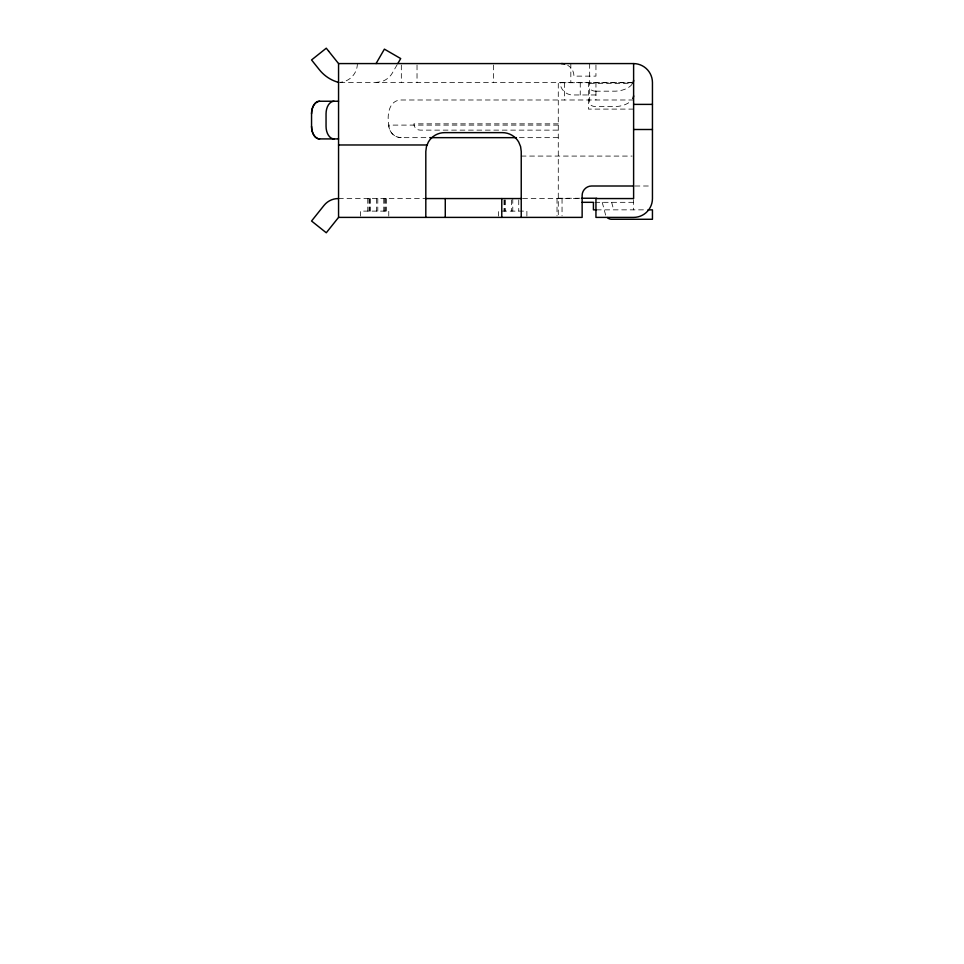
<?xml version="1.0" encoding="UTF-8"?>
<svg xmlns="http://www.w3.org/2000/svg" width="964" height="964" viewBox="0 0 964 964"><rect width="100%" height="100%" fill="white"/><g stroke="black" fill="none" stroke-linecap="round" stroke-linejoin="round"><path stroke-width="0.72" stroke-dasharray="4.82 3.62" d="M397.12 64.757L392.36 72.999A18.834 18.834 0 0 1 380.925 81.771L376.056 82.41M340.051 82.41L633.613 82.41M633.613 82.723L558.277 82.723L558.277 215.816M589.667 83.555L633.613 83.555M595.547 91.182L615.514 91.17A19.846 11.387 0 0 0 631.998 84.35M595.945 94.966L572.712 94.966A12.556 12.556 0 0 1 560.156 82.41M633.613 99.991L401.325 99.991C388.54 100.039 386.986 115.56 388.769 125.103C388.733 131.827 394.613 137.707 401.325 137.659L428.233 137.659M633.613 109.101L588.414 109.101L588.414 82.723M558.277 123.85L413.881 123.85A6.278 6.278 0 0 0 420.159 130.128L558.277 130.128M558.277 125.103L388.793 125.103A12.556 12.556 0 0 0 401.325 137.659M519.415 137.659L558.277 137.659M521.235 156.072L632.107 156.084M635.059 186.004L650.989 186.004M558.277 198.247L580.436 198.247M338.557 198.56L425.811 198.56M522.717 198.56L580.702 198.56M594.921 202.32L633.613 202.32M596.403 209.851L646.483 209.851M611.634 202.32L613.658 209.851M602.223 202.32L605.513 214.623A6.278 6.278 0 0 0 606.007 215.888M633.613 199.693L633.613 209.851M595.945 64.974L595.945 76.132L573.966 76.132A12.556 12.556 0 0 0 567.688 65.263M595.945 82.41L595.945 99.991M589.667 63.576L589.667 103.028A6.278 3.603 0 0 0 595.945 106.63L615.514 106.594A19.846 11.387 0 0 0 630.926 100.991M580.244 82.41L580.244 94.966M570.833 63.576L570.833 82.41M564.555 82.723L564.555 99.991M562.048 198.56L562.048 215.936M557.023 198.56L557.023 215.936M526.886 216.129L526.886 211.116L498.641 211.116L498.641 216.129M518.74 199.946L518.74 211.116M512.776 198.56L512.776 211.116M511.498 199.946L511.498 211.116M505.534 199.946L505.534 211.116M504.497 199.946L504.497 211.116M504.003 199.946L504.003 211.116M493.616 65.034L493.616 82.41M417.026 65.034L417.026 82.41M401.325 65.034L401.325 82.41M388.769 216.129L388.769 211.116L360.524 211.116L360.524 216.129M386.552 198.56L386.552 211.116M385.299 198.56L385.299 211.116M384.805 198.56L384.805 211.116M383.768 198.56L383.768 211.116M377.792 198.56L377.792 211.116M376.526 198.56L376.526 211.116M370.55 198.56L370.55 211.116M369.525 198.56L369.525 211.116M369.019 198.56L369.019 211.116M367.766 198.56L367.766 211.116M595.945 91.206A6.278 3.603 0 0 1 589.667 87.604M357.379 63.576A18.834 18.834 0 0 1 339.774 82.374"/><path stroke-width="1.45" d="M376.056 63.576L384.395 49.14L400.699 58.563L397.807 63.576M328.567 51.08L338.557 63.576L338.557 217.394L326.278 232.77L311.553 221.021L324.024 205.404A18.208 18.208 0 0 1 338.557 198.56M338.557 63.576L633.613 63.576A19.015 19.015 0 0 1 652.447 82.41L652.447 198.56A18.834 18.834 0 0 1 633.613 217.394L595.945 217.394L595.945 198.56L633.613 198.56L633.613 63.576M338.243 82.41L338.557 82.41A37.21 37.21 0 0 1 319.385 69.757L311.553 59.949L326.278 48.2L328.591 51.104M338.557 138.912L319.578 138.912A12.556 8.013 -90 0 1 311.553 126.356L311.553 113.8A12.556 8.013 90 0 1 319.578 101.244L338.557 101.244M633.613 104.389L652.447 104.389M633.613 129.501L652.447 129.501M429.727 137.659L516.427 137.659M338.557 144.974L427.124 144.974M633.613 186.004L591.547 186.004C586.51 185.968 582.099 190.378 582.136 195.415L582.136 217.394L338.557 217.394M581.907 198.247L596.68 198.247M425.811 198.56L521.62 198.56M582.136 202.32L593.426 202.32L593.426 209.851L596.403 209.851M647.965 209.851L652.447 209.851L652.447 219.274L611.586 219.274A6.278 6.278 0 0 1 607.236 217.527M521.235 217.394L521.235 151.469L520.596 146.6L518.716 142.057A18.834 18.834 0 0 0 502.401 132.634L444.645 132.634A18.834 18.834 0 0 0 428.341 142.057L426.45 146.6L425.811 151.469L425.811 217.394M501.774 198.56L501.774 217.394M445.272 198.56L445.272 217.394M334.062 101.244A12.556 8.013 -90 0 0 326.049 113.8L326.049 126.356A12.556 8.013 -90 0 0 334.062 138.912M561.409 63.576A12.556 12.556 0 0 1 564.663 64.01M633.613 80.398A19.846 11.387 0 0 1 632.806 83.073M311.553 113.8A12.556 8.013 -90 0 1 319.578 101.244M319.578 138.912A12.556 8.013 90 0 1 311.553 126.356M633.613 95.834A19.846 11.387 0 0 1 632.806 98.497"/></g></svg>
